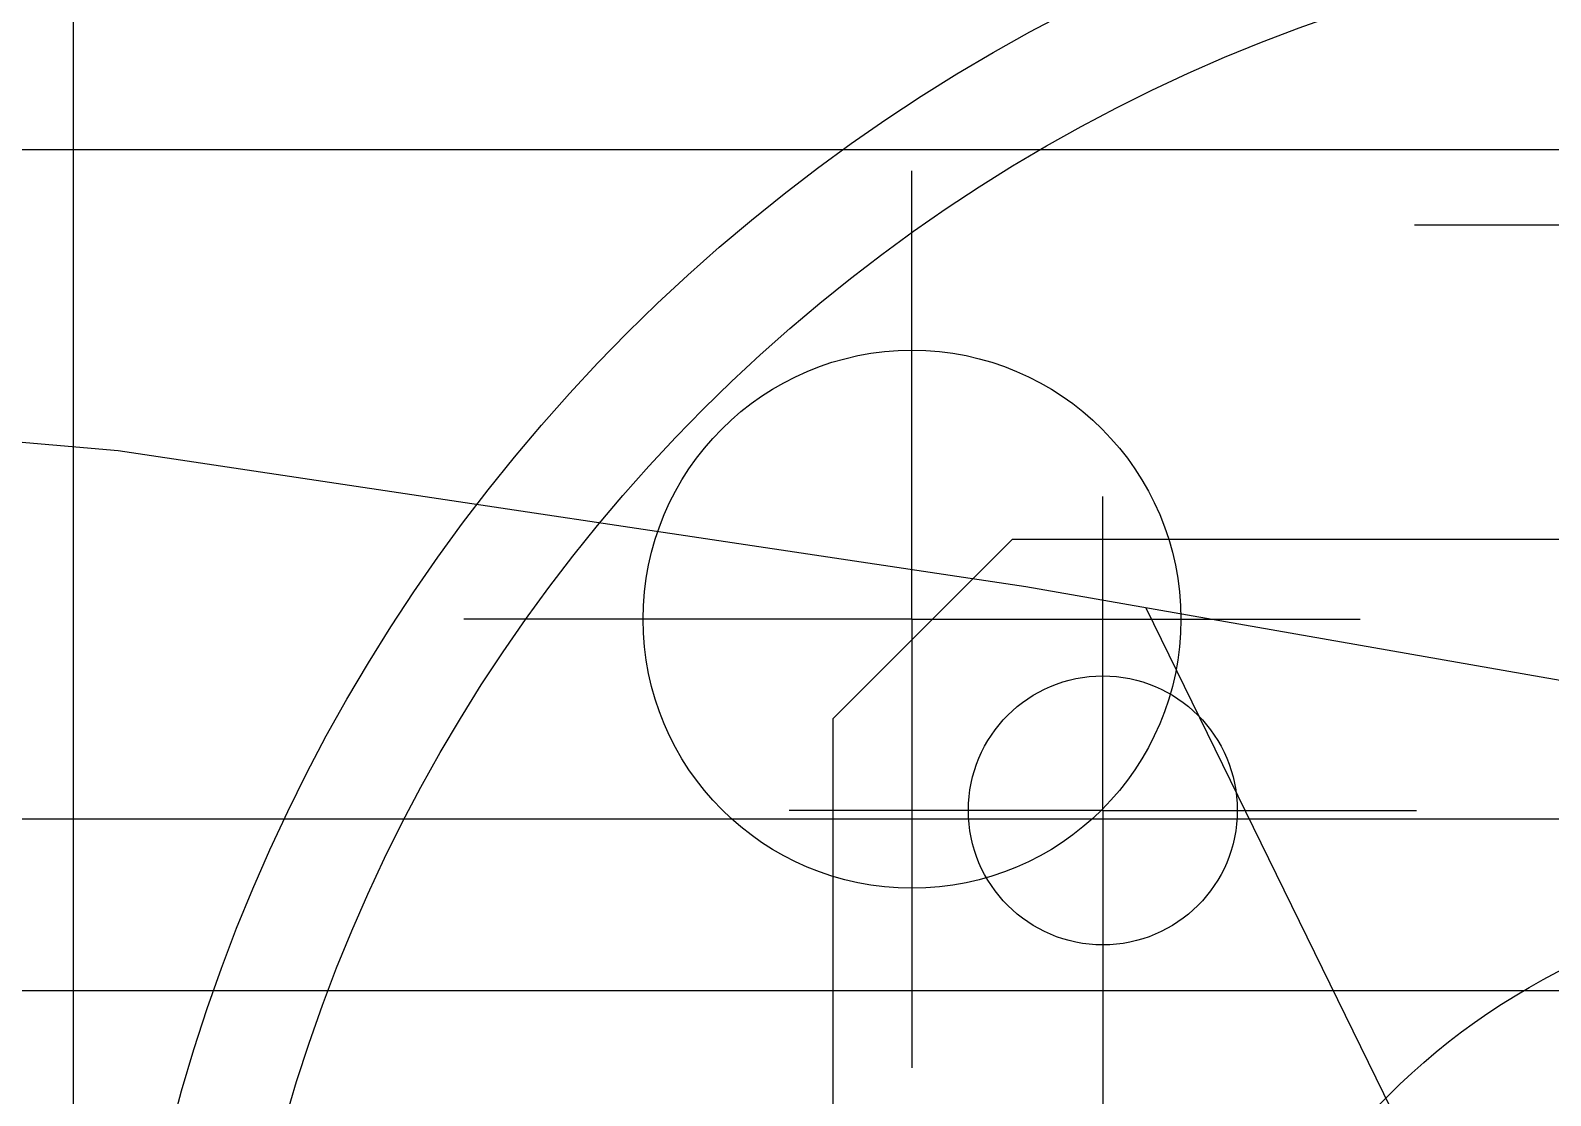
# Model space of a CAD drawing. Extents: x -381 to 213, y -63 to 250.
# Drawn here: x -138.5 to -121.54, y 17.91 to 29.79 of the extents above; entities that cross this region are included whole.
import ezdxf

# ---------------------------------------------------------------- set-up
doc = ezdxf.new("R2010")
doc.units = 0
doc.header["$MEASUREMENT"] = 0
for name, pattern in [('K5LT65535', [0]), ('K5LT_AXLED', [19.5, 15, -1.5, 1.5, -1.5]), ('K5LT_BASIC', [0])]:
    doc.linetypes.add(name, pattern=pattern)
doc.layers.add('Системный слой', color=7, linetype='Continuous')

# ---------------------------------------------------------------- blocks, each defined once
blk = doc.blocks.new('*U')
at = {"layer": 'Системный слой', "color": 5, "linetype": 'K5LT_BASIC'}
for p, q in [((-41.505, 21.831), (-41.505, -22.169)), ((-63.617, 17.179), (-65.617, 15.179)), ((-44.617, 17.179), (-63.617, 17.179)), ((-65.617, 15.179), (-65.617, -3.821)), ((-168.83, -0.277), (156.17, -0.277))]:
    blk.add_line(p, q, dxfattribs=at)
at = {"layer": 'Системный слой', "color": 30, "linetype": 'K5LT_AXLED'}
for p, q in [((83.405, 16.589), (83.405, 21.589)), ((83.405, 16.589), (83.405, 21.589)), ((94.013, 20.983), (89.013, 20.983)), ((94.013, 20.983), (89.013, 20.983)), ((-62.606, 14.16), (-62.606, 17.66)), ((83.405, 16.589), (78.405, 16.589)), ((83.405, 16.589), (78.405, 16.589)), ((83.405, 16.589), (88.405, 16.589)), ((83.405, 16.589), (83.405, 11.589)), ((83.405, 16.589), (88.405, 16.589)), ((83.405, 16.589), (83.405, 11.589)), ((-62.606, 14.16), (-66.106, 14.16)), ((-62.606, 14.16), (-59.106, 14.16)), ((-62.606, 14.16), (-62.606, 10.66))]:
    blk.add_line(p, q, dxfattribs=at)
blk = doc.blocks.new('*F')
at = {"layer": 'Системный слой', "color": 5, "linetype": 'K5LT65535'}
for points in [[(-51.102, 49.761), (-128.234, 22.87), (-130.112, 20.429), (-130.112, 14.065), (-53.877, 14.065), (-43.829, 42.392), (-43.829, 45.933)], [(128.857, 7.143), (119.127, 9.616), (108.601, 12.327), (95.602, 15.038), (84.677, 16.952), (74.549, 18.468), (64.596, 19.329)], [(86.016, 16.718), (89.095, 10.429), (135.412, 3.347)], [(61.31, -34.166), (-32.345, -34.121), (-47.082, -29.094), (-58.662, -6.988), (-60.958, -2.49), (-65.073, -0.385), (-75.983, 2.103), (-86.605, 2.103), (-95.888, 2.103), (-104.022, -0.385), (-108.998, -5.361), (-114.262, -13.687), (-130.243, -13.687), (-130.243, 12.152), (-51.58, 12.152), (-42.01, -15.983), (-39.427, -18.567), (-35.886, -20.385), (-31.867, -21.534), (54.835, -21.534), (57.084, -19.285), (57.084, 15.692), (64.596, 15.692), (64.622, 7.622)]]:
    blk.add_lwpolyline(points, dxfattribs=at)
at = {"layer": 'Системный слой', "color": 5, "linetype": 'K5LT_BASIC'}
for centre, radius in [((94.013, 5.981), 62.534), ((94.013, 5.981), 62.534), ((94.013, 5.981), 37.817), ((94.013, 5.981), 37.817), ((94.013, 5.981), 31.192), ((94.013, 5.981), 31.192), ((94.013, 5.982), 29.543), ((94.013, 5.982), 29.543), ((83.405, 16.589), 3), ((83.405, 16.589), 3), ((-62.606, 14.16), 1.5), ((-54.117, 5.679), 7.5), ((-54.117, 5.679), 6), ((-21.536, -16.111), 19.5), ((-21.536, -16.111), 18.3)]:
    blk.add_circle(centre, radius, dxfattribs=at)
at = {"layer": 'Системный слой'}
blk.add_blockref('*U', (0, 0), dxfattribs=at)
blk.add_blockref('*U', (0, 0), dxfattribs=at)
blk.add_blockref('*U', (0, 0), dxfattribs=at)
blk.add_blockref('*U', (0, 0), dxfattribs=at)
blk.add_blockref('*U', (0, 0), dxfattribs=at)
blk.add_blockref('*U', (0, 0), dxfattribs=at)
blk.add_blockref('*U', (0, 0), dxfattribs=at)
blk.add_blockref('*U', (0, 0), dxfattribs=at)
blk.add_blockref('*U', (0, 0), dxfattribs=at)
blk.add_blockref('*U', (0, 0), dxfattribs=at)
blk.add_blockref('*U', (0, 0), dxfattribs=at)
blk.add_blockref('*U', (0, 0), dxfattribs=at)
blk.add_blockref('*U', (0, 0), dxfattribs=at)
blk.add_blockref('*U', (0, 0), dxfattribs=at)
blk.add_blockref('*U', (0, 0), dxfattribs=at)
blk.add_blockref('*U', (0, 0), dxfattribs=at)
blk.add_blockref('*U', (0, 0), dxfattribs=at)
blk.add_blockref('*U', (0, 0), dxfattribs=at)
blk.add_blockref('*U', (0, 0), dxfattribs=at)
blk.add_blockref('*U', (0, 0), dxfattribs=at)
blk.add_blockref('*U', (0, 0), dxfattribs=at)
blk.add_blockref('*U', (0, 0), dxfattribs=at)
blk.add_blockref('*U', (0, 0), dxfattribs=at)
blk.add_blockref('*U', (0, 0), dxfattribs=at)
blk.add_blockref('*U', (0, 0), dxfattribs=at)
blk.add_blockref('*U', (0, 0), dxfattribs=at)
blk.add_blockref('*U', (0, 0), dxfattribs=at)
blk.add_blockref('*U', (0, 0), dxfattribs=at)
blk.add_blockref('*U', (0, 0), dxfattribs=at)
blk.add_blockref('*U', (0, 0), dxfattribs=at)
blk.add_blockref('*U', (0, 0), dxfattribs=at)
blk.add_blockref('*U', (0, 0), dxfattribs=at)
blk.add_blockref('*U', (0, 0), dxfattribs=at)
blk.add_blockref('*U', (0, 0), dxfattribs=at)
blk.add_blockref('*U', (0, 0), dxfattribs=at)
blk.add_blockref('*U', (0, 0), dxfattribs=at)
blk.add_blockref('*U', (0, 0), dxfattribs=at)
blk.add_blockref('*U', (0, 0), dxfattribs=at)
blk.add_blockref('*U', (0, 0), dxfattribs=at)
blk.add_blockref('*U', (0, 0), dxfattribs=at)
blk.add_blockref('*U', (0, 0), dxfattribs=at)
blk.add_blockref('*U', (0, 0), dxfattribs=at)
blk.add_blockref('*U', (0, 0), dxfattribs=at)
blk.add_blockref('*U', (0, 0), dxfattribs=at)
blk.add_blockref('*U', (0, 0), dxfattribs=at)
blk.add_blockref('*U', (0, 0), dxfattribs=at)
blk.add_blockref('*U', (0, 0), dxfattribs=at)
blk.add_blockref('*U', (0, 0), dxfattribs=at)
blk.add_blockref('*U', (0, 0), dxfattribs=at)
blk.add_blockref('*U', (0, 0), dxfattribs=at)
blk.add_blockref('*U', (0, 0), dxfattribs=at)
blk.add_blockref('*U', (0, 0), dxfattribs=at)
blk.add_blockref('*U', (0, 0), dxfattribs=at)
blk.add_blockref('*U', (0, 0), dxfattribs=at)
blk.add_blockref('*U', (0, 0), dxfattribs=at)
blk.add_blockref('*U', (0, 0), dxfattribs=at)
blk.add_blockref('*U', (0, 0), dxfattribs=at)
blk.add_blockref('*U', (0, 0), dxfattribs=at)
blk.add_blockref('*U', (0, 0), dxfattribs=at)
blk.add_blockref('*U', (0, 0), dxfattribs=at)
blk.add_blockref('*U', (0, 0), dxfattribs=at)
blk.add_blockref('*U', (0, 0), dxfattribs=at)
blk.add_blockref('*U', (0, 0), dxfattribs=at)
blk.add_blockref('*U', (0, 0), dxfattribs=at)
blk.add_blockref('*U', (0, 0), dxfattribs=at)
blk.add_blockref('*U', (0, 0), dxfattribs=at)
blk.add_blockref('*U', (0, 0), dxfattribs=at)
blk.add_blockref('*U', (0, 0), dxfattribs=at)
blk.add_blockref('*U', (0, 0), dxfattribs=at)
blk.add_blockref('*U', (0, 0), dxfattribs=at)
blk.add_blockref('*U', (0, 0), dxfattribs=at)
blk.add_blockref('*U', (0, 0), dxfattribs=at)
blk.add_blockref('*U', (0, 0), dxfattribs=at)
blk.add_blockref('*U', (0, 0), dxfattribs=at)
blk.add_blockref('*U', (0, 0), dxfattribs=at)
blk.add_blockref('*U', (0, 0), dxfattribs=at)
blk.add_blockref('*U', (0, 0), dxfattribs=at)
blk.add_blockref('*U', (0, 0), dxfattribs=at)
blk.add_blockref('*U', (0, 0), dxfattribs=at)
blk.add_blockref('*U', (0, 0), dxfattribs=at)
blk.add_blockref('*U', (0, 0), dxfattribs=at)
blk.add_blockref('*U', (0, 0), dxfattribs=at)
blk.add_blockref('*U', (0, 0), dxfattribs=at)
blk.add_blockref('*U', (0, 0), dxfattribs=at)
blk.add_blockref('*U', (0, 0), dxfattribs=at)
blk.add_blockref('*U', (0, 0), dxfattribs=at)
blk.add_blockref('*U', (0, 0), dxfattribs=at)
blk.add_blockref('*U', (0, 0), dxfattribs=at)
blk.add_blockref('*U', (0, 0), dxfattribs=at)
blk.add_blockref('*U', (0, 0), dxfattribs=at)
blk.add_blockref('*U', (0, 0), dxfattribs=at)
blk.add_blockref('*U', (0, 0), dxfattribs=at)
blk.add_blockref('*U', (0, 0), dxfattribs=at)
blk.add_blockref('*U', (0, 0), dxfattribs=at)
blk.add_blockref('*U', (0, 0), dxfattribs=at)
blk.add_blockref('*U', (0, 0), dxfattribs=at)
blk.add_blockref('*U', (0, 0), dxfattribs=at)
blk.add_blockref('*U', (0, 0), dxfattribs=at)
blk.add_blockref('*U', (0, 0), dxfattribs=at)
blk.add_blockref('*U', (0, 0), dxfattribs=at)
blk.add_blockref('*U', (0, 0), dxfattribs=at)
blk.add_blockref('*U', (0, 0), dxfattribs=at)
blk.add_blockref('*U', (0, 0), dxfattribs=at)
blk.add_blockref('*U', (0, 0), dxfattribs=at)
blk.add_blockref('*U', (0, 0), dxfattribs=at)
blk.add_blockref('*U', (0, 0), dxfattribs=at)
blk.add_blockref('*U', (0, 0), dxfattribs=at)
blk.add_blockref('*U', (0, 0), dxfattribs=at)
blk.add_blockref('*U', (0, 0), dxfattribs=at)
blk.add_blockref('*U', (0, 0), dxfattribs=at)
blk.add_blockref('*U', (0, 0), dxfattribs=at)
blk.add_blockref('*U', (0, 0), dxfattribs=at)
blk.add_blockref('*U', (0, 0), dxfattribs=at)
blk.add_blockref('*U', (0, 0), dxfattribs=at)
blk.add_blockref('*U', (0, 0), dxfattribs=at)
blk.add_blockref('*U', (0, 0), dxfattribs=at)
blk.add_blockref('*U', (0, 0), dxfattribs=at)
blk.add_blockref('*U', (0, 0), dxfattribs=at)
blk.add_blockref('*U', (0, 0), dxfattribs=at)
blk.add_blockref('*U', (0, 0), dxfattribs=at)
blk.add_blockref('*U', (0, 0), dxfattribs=at)
blk.add_blockref('*U', (0, 0), dxfattribs=at)
blk.add_blockref('*U', (0, 0), dxfattribs=at)
blk.add_blockref('*U', (0, 0), dxfattribs=at)
blk.add_blockref('*U', (0, 0), dxfattribs=at)
blk.add_blockref('*U', (0, 0), dxfattribs=at)
blk.add_blockref('*U', (0, 0), dxfattribs=at)
blk.add_blockref('*U', (0, 0), dxfattribs=at)
blk.add_blockref('*U', (0, 0), dxfattribs=at)
blk.add_blockref('*U', (0, 0), dxfattribs=at)
blk.add_blockref('*U', (0, 0), dxfattribs=at)
blk.add_blockref('*U', (0, 0), dxfattribs=at)
blk.add_blockref('*U', (0, 0), dxfattribs=at)
blk.add_blockref('*U', (0, 0), dxfattribs=at)
blk.add_blockref('*U', (0, 0), dxfattribs=at)
blk.add_blockref('*U', (0, 0), dxfattribs=at)
blk.add_blockref('*U', (0, 0), dxfattribs=at)
blk.add_blockref('*U', (0, 0), dxfattribs=at)
blk.add_blockref('*U', (0, 0), dxfattribs=at)
blk.add_blockref('*U', (0, 0), dxfattribs=at)
blk.add_blockref('*U', (0, 0), dxfattribs=at)
blk.add_blockref('*U', (0, 0), dxfattribs=at)
blk.add_blockref('*U', (0, 0), dxfattribs=at)
blk.add_blockref('*U', (0, 0), dxfattribs=at)
blk.add_blockref('*U', (0, 0), dxfattribs=at)
blk.add_blockref('*U', (0, 0), dxfattribs=at)
blk.add_blockref('*U', (0, 0), dxfattribs=at)
blk.add_blockref('*U', (0, 0), dxfattribs=at)
blk.add_blockref('*U', (0, 0), dxfattribs=at)
blk.add_blockref('*U', (0, 0), dxfattribs=at)
blk.add_blockref('*U', (0, 0), dxfattribs=at)
blk.add_blockref('*U', (0, 0), dxfattribs=at)
blk.add_blockref('*U', (0, 0), dxfattribs=at)
blk.add_blockref('*U', (0, 0), dxfattribs=at)
blk.add_blockref('*U', (0, 0), dxfattribs=at)
blk.add_blockref('*U', (0, 0), dxfattribs=at)
blk.add_blockref('*U', (0, 0), dxfattribs=at)
blk.add_blockref('*U', (0, 0), dxfattribs=at)
blk.add_blockref('*U', (0, 0), dxfattribs=at)
blk.add_blockref('*U', (0, 0), dxfattribs=at)
blk.add_blockref('*U', (0, 0), dxfattribs=at)
blk.add_blockref('*U', (0, 0), dxfattribs=at)
blk.add_blockref('*U', (0, 0), dxfattribs=at)
blk.add_blockref('*U', (0, 0), dxfattribs=at)
blk.add_blockref('*U', (0, 0), dxfattribs=at)
blk.add_blockref('*U', (0, 0), dxfattribs=at)
blk.add_blockref('*U', (0, 0), dxfattribs=at)
blk.add_blockref('*U', (0, 0), dxfattribs=at)
blk.add_blockref('*U', (0, 0), dxfattribs=at)
blk.add_blockref('*U', (0, 0), dxfattribs=at)
blk.add_blockref('*U', (0, 0), dxfattribs=at)
blk.add_blockref('*U', (0, 0), dxfattribs=at)
blk.add_blockref('*U', (0, 0), dxfattribs=at)
blk.add_blockref('*U', (0, 0), dxfattribs=at)
blk.add_blockref('*U', (0, 0), dxfattribs=at)
blk.add_blockref('*U', (0, 0), dxfattribs=at)
blk.add_blockref('*U', (0, 0), dxfattribs=at)
blk.add_blockref('*U', (0, 0), dxfattribs=at)
blk.add_blockref('*U', (0, 0), dxfattribs=at)
blk.add_blockref('*U', (0, 0), dxfattribs=at)
blk.add_blockref('*U', (0, 0), dxfattribs=at)
blk.add_blockref('*U', (0, 0), dxfattribs=at)
blk.add_blockref('*U', (0, 0), dxfattribs=at)
blk.add_blockref('*U', (0, 0), dxfattribs=at)
blk.add_blockref('*U', (0, 0), dxfattribs=at)
blk.add_blockref('*U', (0, 0), dxfattribs=at)
blk.add_blockref('*U', (0, 0), dxfattribs=at)
blk.add_blockref('*U', (0, 0), dxfattribs=at)
blk.add_blockref('*U', (0, 0), dxfattribs=at)
blk.add_blockref('*U', (0, 0), dxfattribs=at)
blk.add_blockref('*U', (0, 0), dxfattribs=at)
blk.add_blockref('*U', (0, 0), dxfattribs=at)
blk.add_blockref('*U', (0, 0), dxfattribs=at)
blk.add_blockref('*U', (0, 0), dxfattribs=at)
blk.add_blockref('*U', (0, 0), dxfattribs=at)
blk.add_blockref('*U', (0, 0), dxfattribs=at)
blk.add_blockref('*U', (0, 0), dxfattribs=at)
blk.add_blockref('*U', (0, 0), dxfattribs=at)
blk.add_blockref('*U', (0, 0), dxfattribs=at)
blk.add_blockref('*U', (0, 0), dxfattribs=at)
blk.add_blockref('*U', (0, 0), dxfattribs=at)
blk.add_blockref('*U', (0, 0), dxfattribs=at)
blk.add_blockref('*U', (0, 0), dxfattribs=at)
blk.add_blockref('*U', (0, 0), dxfattribs=at)
blk.add_blockref('*U', (0, 0), dxfattribs=at)
blk.add_blockref('*U', (0, 0), dxfattribs=at)
blk.add_blockref('*U', (0, 0), dxfattribs=at)

msp = doc.modelspace()

# ---------------------------------------------------------------- block references
at = {"layer": 'Системный слой'}
for p in [(-96.515, 28.741), (-63.927, 6.935), (-212.068, 6.637)]:
    msp.add_blockref('*F', p, dxfattribs=at)

doc.saveas('drawing.dxf')
